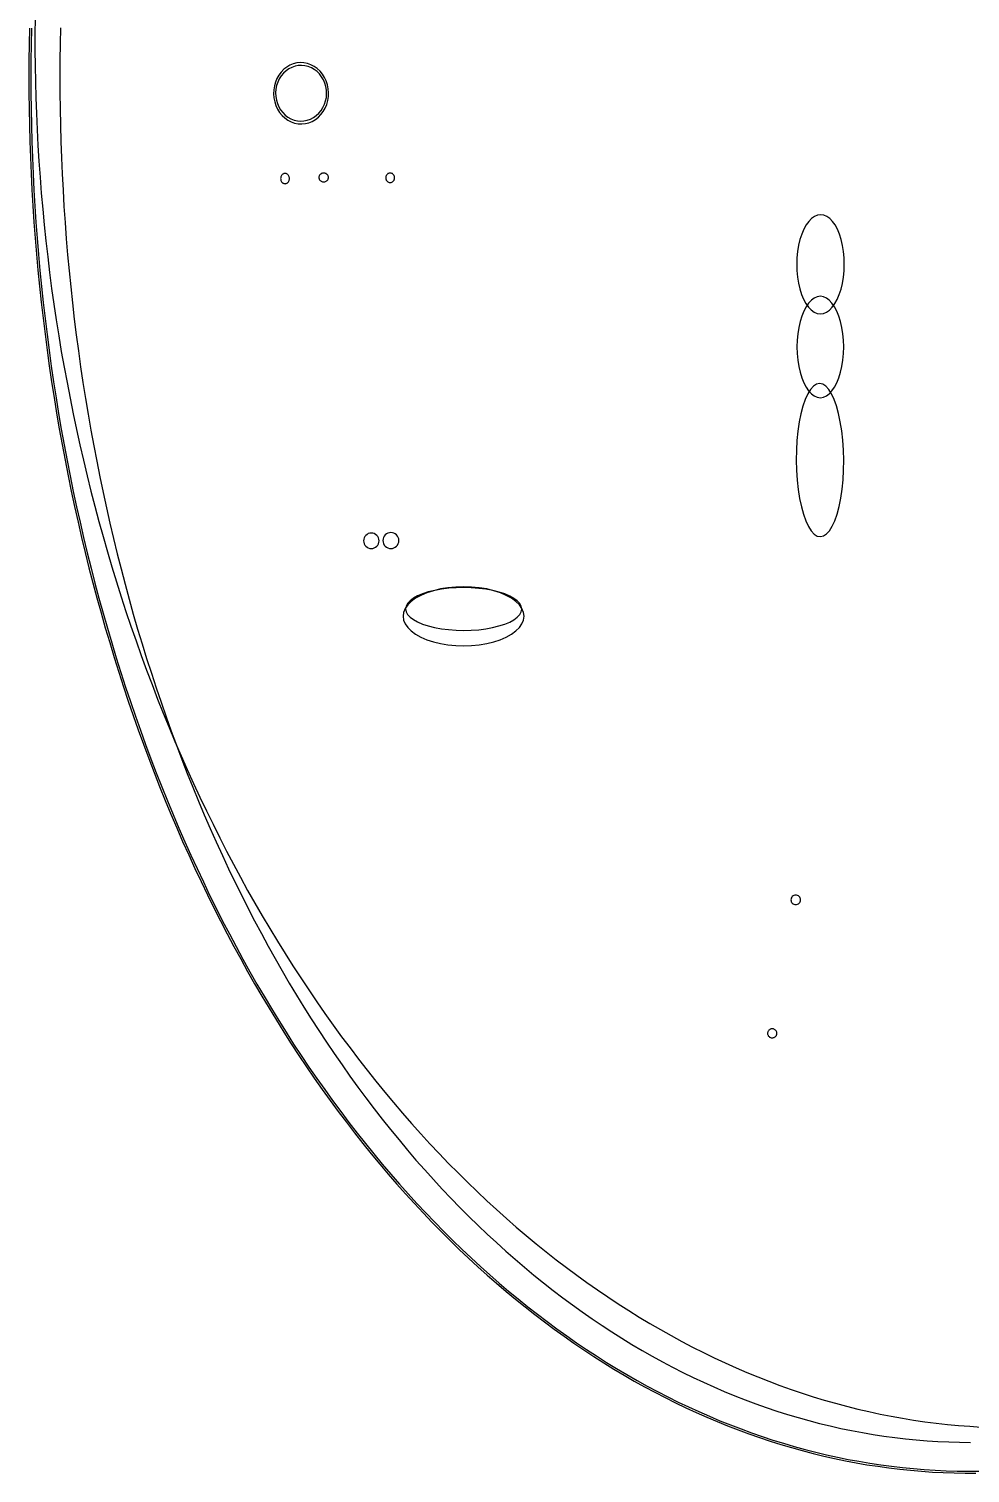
# Model space of a CAD drawing. Extents: x -1 to 217, y -22 to 302.
# Drawn here: x -1.3 to 107.8, y -22.3 to 145.2 of the extents above; entities that cross this region are included whole.
import ezdxf

# ---------------------------------------------------------------- set-up
doc = ezdxf.new("R2010")
doc.units = 0

msp = doc.modelspace()

# ---------------------------------------------------------------- linework, layer by layer
at = {"layer": 'CIRCLES'}
for p, q in [((37.51, 85.99), (37.49, 85.82)), ((37.49, 85.82), (37.51, 85.65)), ((37.56, 86.16), (37.51, 85.99)), ((37.51, 85.65), (37.56, 85.48)), ((37.64, 86.32), (37.56, 86.16)), ((37.56, 85.48), (37.64, 85.32)), ((37.75, 86.45), (37.64, 86.32)), ((37.89, 86.56), (37.75, 86.45)), ((38.04, 86.65), (37.89, 86.56)), ((38.21, 86.7), (38.04, 86.65)), ((38.39, 86.71), (38.21, 86.7)), ((38.56, 86.7), (38.39, 86.71)), ((38.73, 86.65), (38.56, 86.7)), ((38.88, 86.56), (38.73, 86.65)), ((39.02, 86.45), (38.88, 86.56)), ((39.13, 86.32), (39.02, 86.45)), ((39.21, 86.16), (39.13, 86.32)), ((39.13, 85.32), (39.21, 85.48)), ((39.26, 85.99), (39.21, 86.16)), ((39.21, 85.48), (39.26, 85.65)), ((39.28, 85.82), (39.26, 85.99)), ((39.26, 85.65), (39.28, 85.82)), ((39.76, 86.03), (39.74, 85.85)), ((39.74, 85.85), (39.76, 85.67)), ((39.81, 86.2), (39.76, 86.03)), ((39.76, 85.67), (39.81, 85.49)), ((39.89, 86.36), (39.81, 86.2)), ((39.81, 85.49), (39.89, 85.33)), ((40.01, 86.5), (39.89, 86.36)), ((40.15, 86.61), (40.01, 86.5)), ((40.31, 86.7), (40.15, 86.61)), ((40.48, 86.75), (40.31, 86.7)), ((40.66, 86.77), (40.48, 86.75)), ((40.84, 86.75), (40.66, 86.77)), ((41.01, 86.7), (40.84, 86.75)), ((41.17, 86.61), (41.01, 86.7)), ((41.31, 86.5), (41.17, 86.61)), ((41.43, 86.36), (41.31, 86.5)), ((41.51, 86.2), (41.43, 86.36)), ((41.43, 85.33), (41.51, 85.49)), ((41.57, 86.03), (41.51, 86.2)), ((41.51, 85.49), (41.57, 85.67)), ((41.58, 85.85), (41.57, 86.03)), ((41.57, 85.67), (41.58, 85.85)), ((37.64, 85.32), (37.75, 85.19)), ((37.75, 85.19), (37.89, 85.08)), ((37.89, 85.08), (38.04, 84.99)), ((38.04, 84.99), (38.21, 84.94)), ((38.21, 84.94), (38.39, 84.93)), ((38.39, 84.93), (38.56, 84.94)), ((38.56, 84.94), (38.73, 84.99)), ((38.73, 84.99), (38.88, 85.08)), ((38.88, 85.08), (39.02, 85.19)), ((39.02, 85.19), (39.13, 85.32)), ((39.89, 85.33), (40.01, 85.19)), ((40.01, 85.19), (40.15, 85.08)), ((40.15, 85.08), (40.31, 84.99)), ((40.31, 84.99), (40.48, 84.94)), ((40.48, 84.94), (40.66, 84.92)), ((40.66, 84.92), (40.84, 84.94)), ((40.84, 84.94), (41.01, 84.99)), ((41.01, 84.99), (41.17, 85.08)), ((41.17, 85.08), (41.31, 85.19)), ((41.31, 85.19), (41.43, 85.33)), ((87.06, 44.28), (87.05, 44.17)), ((87.05, 44.17), (87.06, 44.06)), ((87.09, 44.38), (87.06, 44.28)), ((87.06, 44.06), (87.09, 43.96)), ((87.14, 44.48), (87.09, 44.38)), ((87.09, 43.96), (87.14, 43.86)), ((87.21, 44.57), (87.14, 44.48)), ((87.14, 43.86), (87.21, 43.78)), ((87.29, 44.63), (87.21, 44.57)), ((87.21, 43.78), (87.29, 43.71)), ((87.39, 44.69), (87.29, 44.63)), ((87.29, 43.71), (87.39, 43.66)), ((87.49, 44.72), (87.39, 44.69)), ((87.39, 43.66), (87.49, 43.63)), ((87.6, 44.73), (87.49, 44.72)), ((87.49, 43.63), (87.6, 43.62)), ((87.71, 44.72), (87.6, 44.73)), ((87.6, 43.62), (87.71, 43.63)), ((87.82, 44.69), (87.71, 44.72)), ((87.71, 43.63), (87.82, 43.66)), ((87.91, 44.63), (87.82, 44.69)), ((87.82, 43.66), (87.91, 43.71)), ((88, 44.57), (87.91, 44.63)), ((87.91, 43.71), (88, 43.78)), ((88.07, 44.48), (88, 44.57)), ((88, 43.78), (88.07, 43.86)), ((88.12, 44.38), (88.07, 44.48)), ((88.07, 43.86), (88.12, 43.96)), ((88.15, 44.28), (88.12, 44.38)), ((88.12, 43.96), (88.15, 44.06)), ((88.16, 44.17), (88.15, 44.28)), ((88.15, 44.06), (88.16, 44.17))]:
    msp.add_line(p, q, dxfattribs=at)
at = {"layer": 'ELLIPSES'}
for p, q in [((-0.6, 146.42), (-0.62, 144.58)), ((-1.25, 145.28), (-1.29, 143.41)), ((-1.03, 145.27), (-1.07, 143.39)), ((-0.62, 144.58), (-0.62, 142.74)), ((2.34, 145.32), (2.3, 143.44)), ((-1.29, 143.41), (-1.31, 141.53)), ((-1.07, 143.39), (-1.09, 141.52)), ((-0.62, 142.74), (-0.6, 140.9)), ((2.3, 143.44), (2.28, 141.55)), ((-1.31, 141.53), (-1.32, 139.65)), ((-1.09, 141.52), (-1.1, 139.64)), ((-0.6, 140.9), (-0.57, 139.05)), ((2.28, 141.55), (2.27, 139.67)), ((28.58, 140.76), (28.24, 140.5)), ((28.95, 140.98), (28.58, 140.76)), ((29.17, 140.72), (28.82, 140.54)), ((29.34, 141.14), (28.95, 140.98)), ((29.54, 140.85), (29.17, 140.72)), ((29.75, 141.24), (29.34, 141.14)), ((29.92, 140.93), (29.54, 140.85)), ((30.16, 141.28), (29.75, 141.24)), ((30.31, 140.95), (29.92, 140.93)), ((30.58, 141.25), (30.16, 141.28)), ((30.69, 140.91), (30.31, 140.95)), ((30.99, 141.17), (30.58, 141.25)), ((31.07, 140.82), (30.69, 140.91)), ((31.39, 141.03), (30.99, 141.17)), ((31.44, 140.68), (31.07, 140.82)), ((31.77, 140.83), (31.39, 141.03)), ((32.12, 140.58), (31.77, 140.83)), ((-1.32, 139.65), (-1.31, 137.77)), ((-1.1, 139.64), (-1.09, 137.76)), ((-0.57, 139.05), (-0.52, 137.21)), ((2.27, 139.67), (2.28, 137.78)), ((27.44, 139.44), (27.27, 139.02)), ((27.67, 139.83), (27.44, 139.44)), ((27.72, 139.38), (27.54, 139.01)), ((27.93, 140.18), (27.67, 139.83)), ((27.94, 139.73), (27.72, 139.38)), ((28.24, 140.5), (27.93, 140.18)), ((28.2, 140.04), (27.94, 139.73)), ((28.5, 140.31), (28.2, 140.04)), ((28.82, 140.54), (28.5, 140.31)), ((31.78, 140.49), (31.44, 140.68)), ((32.1, 140.25), (31.78, 140.49)), ((32.38, 139.97), (32.1, 140.25)), ((32.44, 140.28), (32.12, 140.58)), ((32.63, 139.64), (32.38, 139.97)), ((32.72, 139.94), (32.44, 140.28)), ((32.84, 139.29), (32.63, 139.64)), ((32.96, 139.56), (32.72, 139.94)), ((33, 138.91), (32.84, 139.29)), ((33.16, 139.15), (32.96, 139.56)), ((33.3, 138.71), (33.16, 139.15)), ((-1.31, 137.77), (-1.29, 135.9)), ((-1.09, 137.76), (-1.07, 135.88)), ((2.28, 137.78), (2.3, 135.9)), ((27.07, 138.11), (27.06, 137.65)), ((27.06, 137.65), (27.1, 137.19)), ((27.15, 138.57), (27.07, 138.11)), ((27.27, 139.02), (27.15, 138.57)), ((27.33, 138.2), (27.29, 137.78)), ((27.29, 137.78), (27.31, 137.35)), ((27.31, 137.35), (27.38, 136.94)), ((27.41, 138.61), (27.33, 138.2)), ((27.54, 139.01), (27.41, 138.61)), ((33.12, 138.51), (33, 138.91)), ((33.19, 138.09), (33.12, 138.51)), ((33.18, 137.25), (33.21, 137.67)), ((33.21, 137.67), (33.19, 138.09)), ((33.39, 138.25), (33.3, 138.71)), ((33.43, 137.79), (33.39, 138.25)), ((33.41, 137.33), (33.43, 137.79)), ((-1.29, 135.9), (-1.25, 134.02)), ((-1.07, 135.88), (-1.03, 134)), ((-0.52, 137.21), (-0.45, 135.36)), ((2.3, 135.9), (2.34, 134.01)), ((27.1, 137.19), (27.19, 136.73)), ((27.19, 136.73), (27.33, 136.29)), ((27.33, 136.29), (27.52, 135.88)), ((27.38, 136.94), (27.5, 136.54)), ((27.5, 136.54), (27.66, 136.16)), ((27.52, 135.88), (27.76, 135.5)), ((27.66, 136.16), (27.87, 135.8)), ((27.87, 135.8), (28.12, 135.48)), ((32.3, 135.41), (32.56, 135.72)), ((32.56, 135.72), (32.78, 136.07)), ((32.78, 136.07), (32.96, 136.44)), ((32.82, 135.61), (33.04, 136)), ((32.96, 136.44), (33.09, 136.84)), ((33.04, 136), (33.22, 136.43)), ((33.09, 136.84), (33.18, 137.25)), ((33.22, 136.43), (33.34, 136.87)), ((33.34, 136.87), (33.41, 137.33)), ((-1.25, 134.02), (-1.2, 132.14)), ((-1.03, 134), (-0.98, 132.13)), ((-0.45, 135.36), (-0.37, 133.52)), ((2.34, 134.01), (2.39, 132.13)), ((27.76, 135.5), (28.05, 135.16)), ((28.05, 135.16), (28.37, 134.86)), ((28.12, 135.48), (28.41, 135.2)), ((28.37, 134.86), (28.72, 134.61)), ((28.41, 135.2), (28.72, 134.96)), ((28.72, 134.96), (29.07, 134.76)), ((28.72, 134.61), (29.1, 134.41)), ((29.07, 134.76), (29.43, 134.62)), ((29.1, 134.41), (29.5, 134.27)), ((29.43, 134.62), (29.81, 134.53)), ((29.5, 134.27), (29.91, 134.19)), ((29.81, 134.53), (30.19, 134.5)), ((29.91, 134.19), (30.32, 134.16)), ((30.19, 134.5), (30.58, 134.52)), ((30.32, 134.16), (30.74, 134.2)), ((30.58, 134.52), (30.96, 134.59)), ((30.74, 134.2), (31.14, 134.3)), ((30.96, 134.59), (31.33, 134.72)), ((31.14, 134.3), (31.54, 134.46)), ((31.33, 134.72), (31.68, 134.9)), ((31.54, 134.46), (31.9, 134.68)), ((31.68, 134.9), (32.01, 135.13)), ((31.9, 134.68), (32.25, 134.94)), ((32.01, 135.13), (32.3, 135.41)), ((32.25, 134.94), (32.55, 135.26)), ((32.55, 135.26), (32.82, 135.61)), ((-0.37, 133.52), (-0.27, 131.67)), ((-1.2, 132.14), (-1.14, 130.27)), ((-0.98, 132.13), (-0.91, 130.25)), ((-0.27, 131.67), (-0.16, 129.83)), ((2.39, 132.13), (2.46, 130.25)), ((-1.14, 130.27), (-1.06, 128.4)), ((-0.91, 130.25), (-0.83, 128.38)), ((-0.16, 129.83), (-0.03, 127.98)), ((2.46, 130.25), (2.54, 128.37)), ((-1.06, 128.4), (-0.96, 126.52)), ((-0.83, 128.38), (-0.74, 126.5)), ((-0.03, 127.98), (0.12, 126.14)), ((2.54, 128.37), (2.64, 126.49)), ((27.88, 127.9), (27.87, 127.83)), ((27.87, 127.83), (27.88, 127.75)), ((27.89, 127.98), (27.88, 127.9)), ((27.88, 127.75), (27.89, 127.67)), ((27.91, 128.05), (27.89, 127.98)), ((27.89, 127.67), (27.91, 127.6)), ((27.94, 128.12), (27.91, 128.05)), ((27.91, 127.6), (27.94, 127.53)), ((27.98, 128.19), (27.94, 128.12)), ((27.94, 127.53), (27.98, 127.47)), ((28.02, 128.24), (27.98, 128.19)), ((27.98, 127.47), (28.02, 127.41)), ((28.07, 128.29), (28.02, 128.24)), ((28.02, 127.41), (28.07, 127.36)), ((28.13, 128.34), (28.07, 128.29)), ((28.07, 127.36), (28.13, 127.31)), ((28.19, 128.37), (28.13, 128.34)), ((28.13, 127.31), (28.19, 127.28)), ((28.25, 128.4), (28.19, 128.37)), ((28.32, 128.41), (28.25, 128.4)), ((28.38, 128.42), (28.32, 128.41)), ((28.45, 128.41), (28.38, 128.42)), ((28.52, 128.4), (28.45, 128.41)), ((28.58, 128.37), (28.52, 128.4)), ((28.64, 128.34), (28.58, 128.37)), ((28.58, 127.28), (28.64, 127.31)), ((28.7, 128.29), (28.64, 128.34)), ((28.64, 127.31), (28.7, 127.36)), ((28.75, 128.24), (28.7, 128.29)), ((28.7, 127.36), (28.75, 127.41)), ((28.79, 128.19), (28.75, 128.24)), ((28.75, 127.41), (28.79, 127.47)), ((28.83, 128.12), (28.79, 128.19)), ((28.79, 127.47), (28.83, 127.53)), ((28.86, 128.05), (28.83, 128.12)), ((28.83, 127.53), (28.86, 127.6)), ((28.88, 127.98), (28.86, 128.05)), ((28.86, 127.6), (28.88, 127.67)), ((28.89, 127.9), (28.88, 127.98)), ((28.88, 127.67), (28.89, 127.75)), ((28.9, 127.83), (28.89, 127.9)), ((28.89, 127.75), (28.9, 127.83)), ((32.33, 128.09), (32.31, 128.02)), ((32.31, 128.02), (32.31, 127.95)), ((32.31, 127.95), (32.31, 127.89)), ((32.31, 127.89), (32.33, 127.82)), ((32.35, 128.15), (32.33, 128.09)), ((32.33, 127.82), (32.35, 127.76)), ((32.38, 128.21), (32.35, 128.15)), ((32.35, 127.76), (32.38, 127.7)), ((32.42, 128.26), (32.38, 128.21)), ((32.38, 127.7), (32.42, 127.64)), ((32.47, 128.32), (32.42, 128.26)), ((32.42, 127.64), (32.47, 127.59)), ((32.52, 128.36), (32.47, 128.32)), ((32.47, 127.59), (32.52, 127.55)), ((32.59, 128.4), (32.52, 128.36)), ((32.52, 127.55), (32.59, 127.51)), ((32.65, 128.43), (32.59, 128.4)), ((32.59, 127.51), (32.65, 127.48)), ((32.72, 128.45), (32.65, 128.43)), ((32.65, 127.48), (32.72, 127.46)), ((32.79, 128.46), (32.72, 128.45)), ((32.72, 127.46), (32.79, 127.44)), ((32.86, 128.47), (32.79, 128.46)), ((32.79, 127.44), (32.86, 127.44)), ((32.93, 128.46), (32.86, 128.47)), ((32.86, 127.44), (32.93, 127.44)), ((33, 128.45), (32.93, 128.46)), ((32.93, 127.44), (33, 127.46)), ((33.07, 128.43), (33, 128.45)), ((33, 127.46), (33.07, 127.48)), ((33.14, 128.4), (33.07, 128.43)), ((33.07, 127.48), (33.14, 127.51)), ((33.2, 128.36), (33.14, 128.4)), ((33.14, 127.51), (33.2, 127.55)), ((33.25, 128.32), (33.2, 128.36)), ((33.2, 127.55), (33.25, 127.59)), ((33.3, 128.26), (33.25, 128.32)), ((33.25, 127.59), (33.3, 127.64)), ((33.34, 128.21), (33.3, 128.26)), ((33.3, 127.64), (33.34, 127.7)), ((33.37, 128.15), (33.34, 128.21)), ((33.34, 127.7), (33.37, 127.76)), ((33.39, 128.09), (33.37, 128.15)), ((33.37, 127.76), (33.39, 127.82)), ((33.41, 128.02), (33.39, 128.09)), ((33.39, 127.82), (33.41, 127.89)), ((33.41, 127.95), (33.41, 128.02)), ((33.41, 127.89), (33.41, 127.95)), ((40.07, 127.99), (40.06, 127.92)), ((40.06, 127.92), (40.07, 127.85)), ((40.08, 128.06), (40.07, 127.99)), ((40.07, 127.85), (40.08, 127.78)), ((40.1, 128.13), (40.08, 128.06)), ((40.08, 127.78), (40.1, 127.71)), ((40.13, 128.2), (40.1, 128.13)), ((40.1, 127.71), (40.13, 127.64)), ((40.17, 128.26), (40.13, 128.2)), ((40.13, 127.64), (40.17, 127.58)), ((40.21, 128.31), (40.17, 128.26)), ((40.17, 127.58), (40.21, 127.53)), ((40.26, 128.36), (40.21, 128.31)), ((40.21, 127.53), (40.26, 127.48)), ((40.32, 128.4), (40.26, 128.36)), ((40.26, 127.48), (40.32, 127.44)), ((40.38, 128.43), (40.32, 128.4)), ((40.32, 127.44), (40.38, 127.41)), ((40.44, 128.45), (40.38, 128.43)), ((40.38, 127.41), (40.44, 127.39)), ((40.51, 128.47), (40.44, 128.45)), ((40.44, 127.39), (40.51, 127.37)), ((40.58, 128.47), (40.51, 128.47)), ((40.51, 127.37), (40.58, 127.37)), ((40.64, 128.47), (40.58, 128.47)), ((40.58, 127.37), (40.64, 127.37)), ((40.71, 128.45), (40.64, 128.47)), ((40.64, 127.37), (40.71, 127.39)), ((40.77, 128.43), (40.71, 128.45)), ((40.71, 127.39), (40.77, 127.41)), ((40.83, 128.4), (40.77, 128.43)), ((40.77, 127.41), (40.83, 127.44)), ((40.89, 128.36), (40.83, 128.4)), ((40.83, 127.44), (40.89, 127.48)), ((40.94, 128.31), (40.89, 128.36)), ((40.89, 127.48), (40.94, 127.53)), ((40.98, 128.26), (40.94, 128.31)), ((40.94, 127.53), (40.98, 127.58)), ((41.02, 128.2), (40.98, 128.26)), ((40.98, 127.58), (41.02, 127.64)), ((41.05, 128.13), (41.02, 128.2)), ((41.02, 127.64), (41.05, 127.71)), ((41.07, 128.06), (41.05, 128.13)), ((41.05, 127.71), (41.07, 127.78)), ((41.08, 127.99), (41.07, 128.06)), ((41.07, 127.78), (41.08, 127.85)), ((41.09, 127.92), (41.08, 127.99)), ((41.08, 127.85), (41.09, 127.92)), ((-0.96, 126.52), (-0.85, 124.65)), ((-0.74, 126.5), (-0.63, 124.63)), ((0.12, 126.14), (0.28, 124.29)), ((2.64, 126.49), (2.75, 124.61)), ((28.19, 127.28), (28.25, 127.25)), ((28.25, 127.25), (28.32, 127.24)), ((28.32, 127.24), (28.38, 127.23)), ((28.38, 127.23), (28.45, 127.24)), ((28.45, 127.24), (28.52, 127.25)), ((28.52, 127.25), (28.58, 127.28)), ((-0.85, 124.65), (-0.73, 122.79)), ((-0.63, 124.63), (-0.5, 122.76)), ((0.28, 124.29), (0.45, 122.45)), ((2.75, 124.61), (2.87, 122.74)), ((-0.73, 122.79), (-0.59, 120.92)), ((-0.5, 122.76), (-0.36, 120.9)), ((0.45, 122.45), (0.65, 120.61)), ((2.87, 122.74), (3.01, 120.86)), ((88.82, 122.46), (88.55, 121.96)), ((89.12, 122.87), (88.82, 122.46)), ((89.44, 123.21), (89.12, 122.87)), ((89.79, 123.45), (89.44, 123.21)), ((90.14, 123.59), (89.79, 123.45)), ((90.5, 123.64), (90.14, 123.59)), ((90.86, 123.59), (90.5, 123.64)), ((91.21, 123.44), (90.86, 123.59)), ((91.55, 123.2), (91.21, 123.44)), ((91.88, 122.86), (91.55, 123.2)), ((92.17, 122.45), (91.88, 122.86)), ((92.44, 121.95), (92.17, 122.45)), ((-0.59, 120.92), (-0.44, 119.06)), ((-0.36, 120.9), (-0.21, 119.03)), ((0.65, 120.61), (0.86, 118.77)), ((3.01, 120.86), (3.17, 118.99)), ((88.1, 120.77), (87.94, 120.1)), ((88.31, 121.4), (88.1, 120.77)), ((88.55, 121.96), (88.31, 121.4)), ((92.68, 121.38), (92.44, 121.95)), ((92.88, 120.76), (92.68, 121.38)), ((93.03, 120.08), (92.88, 120.76)), ((-0.44, 119.06), (-0.27, 117.19)), ((-0.21, 119.03), (-0.04, 117.17)), ((3.17, 118.99), (3.34, 117.13)), ((87.82, 119.39), (87.75, 118.65)), ((87.94, 120.1), (87.82, 119.39)), ((93.15, 119.37), (93.03, 120.08)), ((93.22, 118.63), (93.15, 119.37)), ((0.86, 118.77), (1.08, 116.94)), ((87.75, 118.65), (87.73, 117.9)), ((87.73, 117.9), (87.75, 117.15)), ((93.21, 117.13), (93.24, 117.88)), ((93.24, 117.88), (93.22, 118.63)), ((-0.27, 117.19), (-0.08, 115.34)), ((-0.04, 117.17), (0.14, 115.31)), ((1.08, 116.94), (1.32, 115.1)), ((3.34, 117.13), (3.53, 115.26)), ((87.75, 117.15), (87.81, 116.41)), ((87.81, 116.41), (87.93, 115.7)), ((87.93, 115.7), (88.08, 115.03)), ((92.86, 115.01), (93.02, 115.68)), ((93.02, 115.68), (93.14, 116.4)), ((93.14, 116.4), (93.21, 117.13)), ((-0.08, 115.34), (0.11, 113.48)), ((0.14, 115.31), (0.34, 113.46)), ((1.32, 115.1), (1.58, 113.27)), ((3.53, 115.26), (3.73, 113.4)), ((88.08, 115.03), (88.28, 114.4)), ((88.28, 114.4), (88.52, 113.83)), ((89.75, 113.97), (89.42, 113.73)), ((90.1, 114.12), (89.75, 113.97)), ((90.46, 114.18), (90.1, 114.12)), ((90.81, 114.12), (90.46, 114.18)), ((91.16, 113.97), (90.81, 114.12)), ((91.49, 113.73), (91.16, 113.97)), ((92.42, 113.82), (92.66, 114.39)), ((92.66, 114.39), (92.86, 115.01)), ((0.11, 113.48), (0.32, 111.63)), ((0.34, 113.46), (0.55, 111.61)), ((1.58, 113.27), (1.85, 111.44)), ((3.73, 113.4), (3.94, 111.54)), ((88.54, 112.45), (88.3, 111.88)), ((88.52, 113.83), (88.79, 113.34)), ((88.8, 112.96), (88.54, 112.45)), ((88.79, 113.34), (89.09, 112.92)), ((89.1, 113.39), (88.8, 112.96)), ((89.09, 112.92), (89.41, 112.59)), ((89.42, 113.73), (89.1, 113.39)), ((89.41, 112.59), (89.75, 112.34)), ((89.75, 112.34), (90.1, 112.19)), ((90.82, 112.19), (91.18, 112.34)), ((91.18, 112.34), (91.52, 112.58)), ((91.81, 113.39), (91.49, 113.73)), ((91.52, 112.58), (91.84, 112.91)), ((92.11, 112.96), (91.81, 113.39)), ((91.84, 112.91), (92.14, 113.33)), ((92.37, 112.45), (92.11, 112.96)), ((92.14, 113.33), (92.42, 113.82)), ((92.61, 111.88), (92.37, 112.45)), ((0.32, 111.63), (0.55, 109.78)), ((0.55, 111.61), (0.78, 109.76)), ((1.85, 111.44), (2.14, 109.61)), ((3.94, 111.54), (4.17, 109.69)), ((88.11, 111.24), (87.95, 110.55)), ((88.3, 111.88), (88.11, 111.24)), ((90.1, 112.19), (90.46, 112.14)), ((90.46, 112.14), (90.82, 112.19)), ((92.8, 111.24), (92.61, 111.88)), ((92.96, 110.55), (92.8, 111.24)), ((0.55, 109.78), (0.79, 107.94)), ((0.78, 109.76), (1.02, 107.91)), ((2.14, 109.61), (2.44, 107.79)), ((4.17, 109.69), (4.42, 107.84)), ((87.77, 109.07), (87.74, 108.3)), ((87.84, 109.82), (87.77, 109.07)), ((87.95, 110.55), (87.84, 109.82)), ((93.08, 109.82), (92.96, 110.55)), ((93.14, 109.07), (93.08, 109.82)), ((93.17, 108.3), (93.14, 109.07)), ((0.79, 107.94), (1.05, 106.1)), ((1.02, 107.91), (1.28, 106.07)), ((2.44, 107.79), (2.76, 105.97)), ((4.42, 107.84), (4.68, 106)), ((87.74, 108.3), (87.77, 107.53)), ((87.77, 107.53), (87.84, 106.78)), ((93.08, 106.78), (93.14, 107.53)), ((93.14, 107.53), (93.17, 108.3)), ((1.05, 106.1), (1.32, 104.27)), ((1.28, 106.07), (1.55, 104.24)), ((2.76, 105.97), (3.1, 104.16)), ((4.68, 106), (4.95, 104.16)), ((87.84, 106.78), (87.95, 106.05)), ((87.95, 106.05), (88.11, 105.36)), ((92.8, 105.36), (92.96, 106.05)), ((92.96, 106.05), (93.08, 106.78)), ((1.32, 104.27), (1.6, 102.44)), ((1.55, 104.24), (1.83, 102.41)), ((3.1, 104.16), (3.45, 102.35)), ((4.95, 104.16), (5.24, 102.32)), ((88.11, 105.36), (88.3, 104.72)), ((88.3, 104.72), (88.54, 104.14)), ((88.54, 104.14), (88.8, 103.64)), ((90.01, 103.97), (89.66, 103.74)), ((90.37, 104.05), (90.01, 103.97)), ((90.73, 103.97), (90.37, 104.05)), ((91.08, 103.75), (90.73, 103.97)), ((92.11, 103.64), (92.37, 104.14)), ((92.37, 104.14), (92.61, 104.72)), ((92.61, 104.72), (92.8, 105.36)), ((1.6, 102.44), (1.9, 100.61)), ((1.83, 102.41), (2.13, 100.58)), ((3.45, 102.35), (3.81, 100.54)), ((5.24, 102.32), (5.55, 100.5)), ((88.71, 102.2), (88.44, 101.44)), ((89, 102.85), (88.71, 102.2)), ((88.8, 103.64), (89.1, 103.21)), ((89.32, 103.37), (89, 102.85)), ((89.1, 103.21), (89.42, 102.87)), ((89.66, 103.74), (89.32, 103.37)), ((89.42, 102.87), (89.75, 102.62)), ((89.75, 102.62), (90.1, 102.47)), ((90.1, 102.47), (90.46, 102.42)), ((90.46, 102.42), (90.81, 102.47)), ((90.81, 102.47), (91.16, 102.62)), ((91.43, 103.38), (91.08, 103.75)), ((91.16, 102.62), (91.49, 102.87)), ((91.75, 102.87), (91.43, 103.38)), ((91.49, 102.87), (91.81, 103.21)), ((92.05, 102.22), (91.75, 102.87)), ((91.81, 103.21), (92.11, 103.64)), ((92.33, 101.46), (92.05, 102.22)), ((1.9, 100.61), (2.21, 98.79)), ((2.13, 100.58), (2.44, 98.76)), ((3.81, 100.54), (4.19, 98.74)), ((88.21, 100.56), (88.01, 99.6)), ((88.44, 101.44), (88.21, 100.56)), ((92.57, 100.59), (92.33, 101.46)), ((92.77, 99.62), (92.57, 100.59)), ((5.55, 100.5), (5.86, 98.67)), ((88.01, 99.6), (87.86, 98.55)), ((92.94, 98.58), (92.77, 99.62)), ((2.21, 98.79), (2.54, 96.98)), ((2.44, 98.76), (2.77, 96.95)), ((4.19, 98.74), (4.59, 96.95)), ((5.86, 98.67), (6.2, 96.85)), ((87.75, 97.46), (87.69, 96.32)), ((87.86, 98.55), (87.75, 97.46)), ((93.06, 97.48), (92.94, 98.58)), ((93.14, 96.35), (93.06, 97.48)), ((2.54, 96.98), (2.88, 95.17)), ((2.77, 96.95), (3.11, 95.14)), ((4.59, 96.95), (5, 95.16)), ((6.2, 96.85), (6.54, 95.04)), ((87.69, 96.32), (87.67, 95.16)), ((93.17, 95.19), (93.14, 96.35)), ((2.88, 95.17), (3.23, 93.37)), ((3.11, 95.14), (3.47, 93.34)), ((5, 95.16), (5.43, 93.37)), ((6.54, 95.04), (6.9, 93.24)), ((87.67, 95.16), (87.7, 94)), ((87.7, 94), (87.78, 92.86)), ((93.09, 92.89), (93.15, 94.03)), ((93.15, 94.03), (93.17, 95.19)), ((3.23, 93.37), (3.6, 91.57)), ((3.47, 93.34), (3.83, 91.54)), ((5.43, 93.37), (5.87, 91.59)), ((6.9, 93.24), (7.28, 91.44)), ((87.78, 92.86), (87.9, 91.76)), ((92.98, 91.79), (93.09, 92.89)), ((3.6, 91.57), (3.98, 89.78)), ((3.83, 91.54), (4.22, 89.75)), ((5.87, 91.59), (6.33, 89.82)), ((7.28, 91.44), (7.67, 89.65)), ((87.9, 91.76), (88.06, 90.72)), ((88.06, 90.72), (88.27, 89.76)), ((92.63, 89.78), (92.82, 90.75)), ((92.82, 90.75), (92.98, 91.79)), ((3.98, 89.78), (4.38, 88)), ((4.22, 89.75), (4.62, 87.97)), ((6.33, 89.82), (6.8, 88.06)), ((7.67, 89.65), (8.07, 87.86)), ((88.27, 89.76), (88.51, 88.89)), ((88.51, 88.89), (88.78, 88.12)), ((92.13, 88.14), (92.4, 88.91)), ((92.4, 88.91), (92.63, 89.78)), ((4.38, 88), (4.79, 86.22)), ((4.62, 87.97), (5.03, 86.19)), ((6.8, 88.06), (7.29, 86.3)), ((8.07, 87.86), (8.49, 86.08)), ((88.78, 88.12), (89.09, 87.48)), ((89.09, 87.48), (89.41, 86.97)), ((91.52, 86.98), (91.84, 87.5)), ((91.84, 87.5), (92.13, 88.14)), ((4.79, 86.22), (5.21, 84.46)), ((5.03, 86.19), (5.45, 84.42)), ((7.29, 86.3), (7.79, 84.55)), ((8.49, 86.08), (8.92, 84.31)), ((89.41, 86.97), (89.76, 86.6)), ((89.76, 86.6), (90.11, 86.37)), ((90.11, 86.37), (90.47, 86.3)), ((90.47, 86.3), (90.83, 86.38)), ((90.83, 86.38), (91.18, 86.61)), ((91.18, 86.61), (91.52, 86.98)), ((5.21, 84.46), (5.65, 82.69)), ((5.45, 84.42), (5.89, 82.66)), ((7.79, 84.55), (8.3, 82.8)), ((8.92, 84.31), (9.37, 82.55)), ((5.65, 82.69), (6.1, 80.94)), ((5.89, 82.66), (6.34, 80.91)), ((8.3, 82.8), (8.84, 81.06)), ((9.37, 82.55), (9.83, 80.8)), ((6.1, 80.94), (6.57, 79.2)), ((6.34, 80.91), (6.81, 79.16)), ((8.84, 81.06), (9.38, 79.33)), ((9.83, 80.8), (10.3, 79.05)), ((48.18, 80.46), (47.28, 80.37)), ((49.09, 80.49), (48.18, 80.46)), ((50, 80.46), (49.09, 80.49)), ((50.9, 80.37), (50, 80.46)), ((6.57, 79.2), (7.05, 77.46)), ((6.81, 79.16), (7.29, 77.42)), ((9.38, 79.33), (9.94, 77.61)), ((10.3, 79.05), (10.79, 77.32)), ((42.88, 78.87), (42.6, 78.56)), ((43.02, 78.78), (42.62, 78.38)), ((43.27, 79.16), (42.88, 78.87)), ((43.53, 79.15), (43.02, 78.78)), ((43.76, 79.43), (43.27, 79.16)), ((44.14, 79.49), (43.53, 79.15)), ((44.34, 79.67), (43.76, 79.43)), ((44.82, 79.78), (44.14, 79.49)), ((45, 79.89), (44.34, 79.67)), ((45.59, 80.03), (44.82, 79.78)), ((45.74, 80.06), (45, 79.89)), ((46.41, 80.23), (45.59, 80.03)), ((46.53, 80.21), (45.74, 80.06)), ((47.28, 80.37), (46.41, 80.23)), ((47.36, 80.31), (46.53, 80.21)), ((48.22, 80.37), (47.36, 80.31)), ((49.1, 80.39), (48.22, 80.37)), ((49.98, 80.37), (49.1, 80.39)), ((50.84, 80.3), (49.98, 80.37)), ((51.68, 80.2), (50.84, 80.3)), ((51.77, 80.23), (50.9, 80.37)), ((52.47, 80.05), (51.68, 80.2)), ((52.59, 80.03), (51.77, 80.23)), ((53.2, 79.87), (52.47, 80.05)), ((53.36, 79.78), (52.59, 80.03)), ((53.86, 79.66), (53.2, 79.87)), ((54.04, 79.49), (53.36, 79.78)), ((54.44, 79.41), (53.86, 79.66)), ((54.65, 79.15), (54.04, 79.49)), ((54.93, 79.14), (54.44, 79.41)), ((55.16, 78.78), (54.65, 79.15)), ((55.32, 78.85), (54.93, 79.14)), ((55.56, 78.38), (55.16, 78.78)), ((55.6, 78.54), (55.32, 78.85)), ((7.05, 77.46), (7.54, 75.73)), ((7.29, 77.42), (7.78, 75.69)), ((9.94, 77.61), (10.52, 75.9)), ((10.79, 77.32), (11.29, 75.59)), ((42.14, 77.51), (42.08, 77.07)), ((42.08, 77.07), (42.14, 76.62)), ((42.32, 77.95), (42.14, 77.51)), ((42.62, 78.38), (42.32, 77.95)), ((42.43, 78.25), (42.37, 77.92)), ((42.37, 77.92), (42.43, 77.6)), ((42.6, 78.56), (42.43, 78.25)), ((42.43, 77.6), (42.6, 77.28)), ((42.6, 77.28), (42.88, 76.97)), ((55.32, 76.95), (55.6, 77.26)), ((55.86, 77.95), (55.56, 78.38)), ((55.77, 78.23), (55.6, 78.54)), ((55.6, 77.26), (55.77, 77.58)), ((55.83, 77.9), (55.77, 78.23)), ((55.77, 77.58), (55.83, 77.9)), ((56.04, 77.51), (55.86, 77.95)), ((56.1, 77.07), (56.04, 77.51)), ((56.04, 76.62), (56.1, 77.07)), ((7.54, 75.73), (8.05, 74.01)), ((7.78, 75.69), (8.29, 73.97)), ((10.52, 75.9), (11.11, 74.2)), ((11.29, 75.59), (11.81, 73.87)), ((42.14, 76.62), (42.32, 76.18)), ((42.32, 76.18), (42.62, 75.76)), ((42.62, 75.76), (43.02, 75.36)), ((42.88, 76.97), (43.27, 76.68)), ((43.27, 76.68), (43.76, 76.41)), ((43.76, 76.41), (44.34, 76.16)), ((44.34, 76.16), (45, 75.95)), ((45, 75.95), (45.73, 75.77)), ((45.73, 75.77), (46.52, 75.62)), ((46.52, 75.62), (47.35, 75.52)), ((47.35, 75.52), (48.22, 75.45)), ((48.22, 75.45), (49.1, 75.43)), ((49.1, 75.43), (49.97, 75.45)), ((49.97, 75.45), (50.84, 75.51)), ((50.84, 75.51), (51.67, 75.62)), ((51.67, 75.62), (52.46, 75.76)), ((52.46, 75.76), (53.19, 75.94)), ((53.19, 75.94), (53.86, 76.15)), ((53.86, 76.15), (54.44, 76.39)), ((54.44, 76.39), (54.93, 76.66)), ((54.93, 76.66), (55.32, 76.95)), ((55.16, 75.36), (55.56, 75.76)), ((55.56, 75.76), (55.86, 76.18)), ((55.86, 76.18), (56.04, 76.62)), ((8.05, 74.01), (8.57, 72.3)), ((8.29, 73.97), (8.81, 72.26)), ((11.11, 74.2), (11.71, 72.5)), ((11.81, 73.87), (12.33, 72.16)), ((43.02, 75.36), (43.53, 74.98)), ((43.53, 74.98), (44.14, 74.65)), ((44.14, 74.65), (44.82, 74.35)), ((44.82, 74.35), (45.59, 74.1)), ((45.59, 74.1), (46.41, 73.9)), ((46.41, 73.9), (47.28, 73.76)), ((47.28, 73.76), (48.18, 73.67)), ((50, 73.67), (50.9, 73.76)), ((50.9, 73.76), (51.77, 73.9)), ((51.77, 73.9), (52.59, 74.1)), ((52.59, 74.1), (53.35, 74.35)), ((53.35, 74.35), (54.04, 74.65)), ((54.04, 74.65), (54.65, 74.98)), ((54.65, 74.98), (55.16, 75.36)), ((8.57, 72.3), (9.1, 70.59)), ((8.81, 72.26), (9.35, 70.56)), ((11.71, 72.5), (12.33, 70.82)), ((12.33, 72.16), (12.88, 70.46)), ((48.18, 73.67), (49.09, 73.64)), ((49.09, 73.64), (50, 73.67)), ((9.1, 70.59), (9.65, 68.9)), ((9.35, 70.56), (9.89, 68.86)), ((12.33, 70.82), (12.96, 69.14)), ((12.88, 70.46), (13.43, 68.77)), ((9.65, 68.9), (10.21, 67.21)), ((9.89, 68.86), (10.45, 67.18)), ((12.96, 69.14), (13.6, 67.47)), ((13.43, 68.77), (14, 67.09)), ((10.21, 67.21), (10.78, 65.54)), ((10.45, 67.18), (11.03, 65.5)), ((13.6, 67.47), (14.26, 65.81)), ((14, 67.09), (14.58, 65.42)), ((10.78, 65.54), (11.36, 63.88)), ((11.03, 65.5), (11.61, 63.84)), ((14.26, 65.81), (14.94, 64.17)), ((14.58, 65.42), (15.18, 63.76)), ((11.36, 63.88), (11.96, 62.22)), ((11.61, 63.84), (12.21, 62.19)), ((14.94, 64.17), (15.62, 62.53)), ((15.18, 63.76), (15.79, 62.11)), ((11.96, 62.22), (12.58, 60.58)), ((12.21, 62.19), (12.83, 60.54)), ((15.62, 62.53), (16.32, 60.9)), ((15.79, 62.11), (16.41, 60.47)), ((12.58, 60.58), (13.2, 58.95)), ((12.83, 60.54), (13.45, 58.91)), ((16.32, 60.9), (17.04, 59.29)), ((16.41, 60.47), (17.04, 58.84)), ((13.2, 58.95), (13.84, 57.32)), ((13.45, 58.91), (14.09, 57.29)), ((17.04, 59.29), (17.77, 57.69)), ((17.04, 58.84), (17.69, 57.23)), ((13.84, 57.32), (14.49, 55.71)), ((14.09, 57.29), (14.74, 55.68)), ((17.69, 57.23), (18.35, 55.63)), ((17.77, 57.69), (18.51, 56.09)), ((14.49, 55.71), (15.15, 54.11)), ((14.74, 55.68), (15.4, 54.08)), ((18.35, 55.63), (19.02, 54.03)), ((18.51, 56.09), (19.26, 54.51)), ((15.15, 54.11), (15.82, 52.52)), ((15.4, 54.08), (16.08, 52.49)), ((19.02, 54.03), (19.71, 52.45)), ((19.26, 54.51), (20.03, 52.94)), ((15.82, 52.52), (16.51, 50.95)), ((16.08, 52.49), (16.77, 50.91)), ((19.71, 52.45), (20.41, 50.89)), ((20.03, 52.94), (20.81, 51.39)), ((16.51, 50.95), (17.21, 49.38)), ((16.77, 50.91), (17.47, 49.35)), ((20.41, 50.89), (21.12, 49.33)), ((20.81, 51.39), (21.6, 49.84)), ((17.21, 49.38), (17.92, 47.83)), ((17.47, 49.35), (18.18, 47.8)), ((21.12, 49.33), (21.84, 47.79)), ((21.6, 49.84), (22.41, 48.31)), ((17.92, 47.83), (18.65, 46.29)), ((18.18, 47.8), (18.91, 46.26)), ((21.84, 47.79), (22.58, 46.26)), ((22.41, 48.31), (23.22, 46.79)), ((18.65, 46.29), (19.38, 44.76)), ((18.91, 46.26), (19.64, 44.73)), ((22.58, 46.26), (23.32, 44.75)), ((23.22, 46.79), (24.05, 45.28)), ((24.05, 45.28), (24.9, 43.79)), ((19.38, 44.76), (20.13, 43.25)), ((19.64, 44.73), (20.39, 43.21)), ((23.32, 44.75), (24.08, 43.24)), ((24.9, 43.79), (25.75, 42.31)), ((20.13, 43.25), (20.89, 41.74)), ((20.39, 43.21), (21.15, 41.71)), ((24.08, 43.24), (24.85, 41.75)), ((25.75, 42.31), (26.62, 40.85)), ((20.89, 41.74), (21.66, 40.25)), ((21.15, 41.71), (21.93, 40.23)), ((21.66, 40.25), (22.44, 38.78)), ((21.93, 40.23), (22.71, 38.75)), ((24.85, 41.75), (25.64, 40.28)), ((25.64, 40.28), (26.43, 38.82)), ((26.62, 40.85), (27.5, 39.4)), ((22.44, 38.78), (23.24, 37.32)), ((22.71, 38.75), (23.5, 37.29)), ((26.43, 38.82), (27.24, 37.37)), ((27.5, 39.4), (28.39, 37.96)), ((23.24, 37.32), (24.04, 35.87)), ((23.5, 37.29), (24.31, 35.84)), ((27.24, 37.37), (28.05, 35.94)), ((28.39, 37.96), (29.29, 36.54)), ((24.04, 35.87), (24.86, 34.43)), ((24.31, 35.84), (25.13, 34.41)), ((28.05, 35.94), (28.88, 34.52)), ((29.29, 36.54), (30.2, 35.13)), ((24.86, 34.43), (25.69, 33.01)), ((25.13, 34.41), (25.96, 32.99)), ((28.88, 34.52), (29.72, 33.12)), ((30.2, 35.13), (31.13, 33.73)), ((31.13, 33.73), (32.06, 32.36)), ((25.69, 33.01), (26.53, 31.61)), ((25.96, 32.99), (26.8, 31.58)), ((29.72, 33.12), (30.57, 31.73)), ((32.06, 32.36), (33.01, 30.99)), ((26.53, 31.61), (27.38, 30.22)), ((26.8, 31.58), (27.65, 30.19)), ((27.38, 30.22), (28.24, 28.84)), ((27.65, 30.19), (28.51, 28.82)), ((30.57, 31.73), (31.43, 30.36)), ((31.43, 30.36), (32.31, 29.01)), ((33.01, 30.99), (33.97, 29.64)), ((28.24, 28.84), (29.11, 27.48)), ((28.51, 28.82), (29.38, 27.46)), ((32.31, 29.01), (33.19, 27.67)), ((33.97, 29.64), (34.94, 28.31)), ((84.35, 28.75), (84.34, 28.68)), ((84.34, 28.68), (84.35, 28.61)), ((84.36, 28.82), (84.35, 28.75)), ((84.35, 28.61), (84.36, 28.55)), ((84.38, 28.88), (84.36, 28.82)), ((84.36, 28.55), (84.39, 28.48)), ((84.41, 28.94), (84.38, 28.88)), ((84.39, 28.48), (84.42, 28.42)), ((84.45, 29), (84.41, 28.94)), ((84.49, 29.05), (84.45, 29)), ((84.55, 29.1), (84.49, 29.05)), ((84.6, 29.14), (84.55, 29.1)), ((84.67, 29.17), (84.6, 29.14)), ((84.73, 29.2), (84.67, 29.17)), ((84.8, 29.21), (84.73, 29.2)), ((84.87, 29.22), (84.8, 29.21)), ((84.94, 29.22), (84.87, 29.22)), ((85.01, 29.2), (84.94, 29.22)), ((85.08, 29.18), (85.01, 29.2)), ((85.15, 29.16), (85.08, 29.18)), ((85.2, 29.12), (85.15, 29.16)), ((85.26, 29.08), (85.2, 29.12)), ((85.31, 29.03), (85.26, 29.08)), ((85.35, 28.97), (85.31, 29.03)), ((85.38, 28.91), (85.35, 28.97)), ((85.36, 28.45), (85.39, 28.51)), ((85.4, 28.85), (85.38, 28.91)), ((85.39, 28.51), (85.41, 28.58)), ((85.42, 28.78), (85.4, 28.85)), ((85.41, 28.58), (85.42, 28.64)), ((85.42, 28.71), (85.42, 28.78)), ((85.42, 28.64), (85.42, 28.71)), ((29.11, 27.48), (29.99, 26.13)), ((29.38, 27.46), (30.27, 26.11)), ((33.19, 27.67), (34.08, 26.34)), ((34.94, 28.31), (35.92, 27)), ((35.92, 27), (36.91, 25.7)), ((84.42, 28.42), (84.46, 28.37)), ((84.46, 28.37), (84.51, 28.32)), ((84.51, 28.32), (84.56, 28.27)), ((84.56, 28.27), (84.62, 28.24)), ((84.62, 28.24), (84.69, 28.21)), ((84.69, 28.21), (84.75, 28.19)), ((84.75, 28.19), (84.82, 28.18)), ((84.82, 28.18), (84.89, 28.17)), ((84.89, 28.17), (84.96, 28.18)), ((84.96, 28.18), (85.03, 28.2)), ((85.03, 28.2), (85.1, 28.22)), ((85.1, 28.22), (85.16, 28.25)), ((85.16, 28.25), (85.22, 28.29)), ((85.22, 28.29), (85.27, 28.34)), ((85.27, 28.34), (85.32, 28.39)), ((85.32, 28.39), (85.36, 28.45)), ((29.99, 26.13), (30.88, 24.8)), ((30.27, 26.11), (31.16, 24.78)), ((34.08, 26.34), (34.99, 25.03)), ((36.91, 25.7), (37.91, 24.41)), ((30.88, 24.8), (31.78, 23.48)), ((31.16, 24.78), (32.06, 23.47)), ((31.78, 23.48), (32.7, 22.18)), ((32.06, 23.47), (32.98, 22.17)), ((34.99, 25.03), (35.9, 23.74)), ((35.9, 23.74), (36.83, 22.46)), ((37.91, 24.41), (38.92, 23.14)), ((32.7, 22.18), (33.62, 20.9)), ((32.98, 22.17), (33.9, 20.89)), ((36.83, 22.46), (37.76, 21.2)), ((38.92, 23.14), (39.94, 21.89)), ((39.94, 21.89), (40.97, 20.66)), ((33.62, 20.9), (34.55, 19.63)), ((33.9, 20.89), (34.84, 19.62)), ((37.76, 21.2), (38.71, 19.96)), ((40.97, 20.66), (42.01, 19.44)), ((34.55, 19.63), (35.5, 18.38)), ((34.84, 19.62), (35.78, 18.37)), ((38.71, 19.96), (39.66, 18.73)), ((39.66, 18.73), (40.62, 17.53)), ((42.01, 19.44), (43.06, 18.24)), ((35.5, 18.38), (36.45, 17.14)), ((35.78, 18.37), (36.74, 17.13)), ((36.45, 17.14), (37.41, 15.92)), ((36.74, 17.13), (37.7, 15.92)), ((40.62, 17.53), (41.6, 16.33)), ((43.06, 18.24), (44.12, 17.06)), ((44.12, 17.06), (45.19, 15.9)), ((37.41, 15.92), (38.38, 14.72)), ((37.7, 15.92), (38.67, 14.71)), ((41.6, 16.33), (42.58, 15.16)), ((42.58, 15.16), (43.57, 14)), ((45.19, 15.9), (46.27, 14.75)), ((38.38, 14.72), (39.37, 13.53)), ((38.67, 14.71), (39.66, 13.53)), ((39.37, 13.53), (40.36, 12.36)), ((39.66, 13.53), (40.65, 12.36)), ((43.57, 14), (44.58, 12.86)), ((46.27, 14.75), (47.35, 13.62)), ((47.35, 13.62), (48.45, 12.51)), ((40.36, 12.36), (41.36, 11.21)), ((40.65, 12.36), (41.65, 11.21)), ((44.58, 12.86), (45.59, 11.74)), ((45.59, 11.74), (46.61, 10.64)), ((48.45, 12.51), (49.55, 11.42)), ((41.36, 11.21), (42.36, 10.07)), ((41.65, 11.21), (42.66, 10.08)), ((42.36, 10.07), (43.38, 8.96)), ((42.66, 10.08), (43.68, 8.96)), ((46.61, 10.64), (47.63, 9.56)), ((49.55, 11.42), (50.66, 10.34)), ((50.66, 10.34), (51.78, 9.29)), ((43.38, 8.96), (44.41, 7.86)), ((43.68, 8.96), (44.7, 7.87)), ((47.63, 9.56), (48.67, 8.49)), ((48.67, 8.49), (49.71, 7.44)), ((51.78, 9.29), (52.91, 8.25)), ((44.41, 7.86), (45.44, 6.77)), ((44.7, 7.87), (45.74, 6.79)), ((45.44, 6.77), (46.48, 5.71)), ((45.74, 6.79), (46.78, 5.72)), ((49.71, 7.44), (50.77, 6.42)), ((52.91, 8.25), (54.05, 7.23)), ((54.05, 7.23), (55.19, 6.23)), ((46.48, 5.71), (47.53, 4.66)), ((46.78, 5.72), (47.83, 4.68)), ((50.77, 6.42), (51.83, 5.41)), ((51.83, 5.41), (52.9, 4.42)), ((55.19, 6.23), (56.34, 5.25)), ((56.34, 5.25), (57.5, 4.29)), ((47.53, 4.66), (48.59, 3.64)), ((47.83, 4.68), (48.89, 3.65)), ((48.59, 3.64), (49.66, 2.62)), ((48.89, 3.65), (49.96, 2.65)), ((52.9, 4.42), (53.98, 3.44)), ((53.98, 3.44), (55.06, 2.49)), ((57.5, 4.29), (58.67, 3.35)), ((58.67, 3.35), (59.84, 2.43)), ((49.66, 2.62), (50.74, 1.63)), ((49.96, 2.65), (51.04, 1.66)), ((55.06, 2.49), (56.15, 1.56)), ((59.84, 2.43), (61.02, 1.53)), ((50.74, 1.63), (51.82, 0.66)), ((51.04, 1.66), (52.12, 0.69)), ((51.82, 0.66), (52.91, -0.29)), ((52.12, 0.69), (53.21, -0.26)), ((56.15, 1.56), (57.25, 0.65)), ((57.25, 0.65), (58.36, -0.25)), ((61.02, 1.53), (62.21, 0.65)), ((62.21, 0.65), (63.4, -0.21)), ((52.91, -0.29), (54.01, -1.23)), ((53.21, -0.26), (54.31, -1.2)), ((54.01, -1.23), (55.11, -2.15)), ((54.31, -1.2), (55.42, -2.11)), ((58.36, -0.25), (59.47, -1.12)), ((59.47, -1.12), (60.59, -1.98)), ((63.4, -0.21), (64.6, -1.05)), ((64.6, -1.05), (65.81, -1.87)), ((55.11, -2.15), (56.22, -3.04)), ((55.42, -2.11), (56.53, -3.01)), ((56.22, -3.04), (57.34, -3.92)), ((56.53, -3.01), (57.65, -3.88)), ((60.59, -1.98), (61.72, -2.81)), ((61.72, -2.81), (62.85, -3.62)), ((65.81, -1.87), (67.02, -2.67)), ((67.02, -2.67), (68.24, -3.45)), ((57.34, -3.92), (58.47, -4.78)), ((57.65, -3.88), (58.78, -4.74)), ((58.47, -4.78), (59.6, -5.62)), ((58.78, -4.74), (59.91, -5.57)), ((62.85, -3.62), (63.99, -4.42)), ((63.99, -4.42), (65.14, -5.19)), ((68.24, -3.45), (69.46, -4.21)), ((69.46, -4.21), (70.69, -4.95)), ((70.69, -4.95), (71.92, -5.66)), ((59.6, -5.62), (60.74, -6.44)), ((59.91, -5.57), (61.05, -6.39)), ((60.74, -6.44), (61.88, -7.24)), ((61.05, -6.39), (62.2, -7.19)), ((65.14, -5.19), (66.29, -5.94)), ((66.29, -5.94), (67.45, -6.67)), ((67.45, -6.67), (68.61, -7.38)), ((71.92, -5.66), (73.16, -6.36)), ((73.16, -6.36), (74.4, -7.03)), ((61.88, -7.24), (63.03, -8.02)), ((62.2, -7.19), (63.35, -7.97)), ((63.03, -8.02), (64.19, -8.78)), ((63.35, -7.97), (64.51, -8.72)), ((68.61, -7.38), (69.78, -8.08)), ((69.78, -8.08), (70.96, -8.74)), ((74.4, -7.03), (75.65, -7.69)), ((75.65, -7.69), (76.9, -8.32)), ((76.9, -8.32), (78.16, -8.93)), ((64.19, -8.78), (65.36, -9.53)), ((64.51, -8.72), (65.67, -9.46)), ((65.36, -9.53), (66.52, -10.25)), ((65.67, -9.46), (66.84, -10.18)), ((70.96, -8.74), (72.14, -9.39)), ((72.14, -9.39), (73.32, -10.02)), ((73.32, -10.02), (74.51, -10.63)), ((78.16, -8.93), (79.42, -9.52)), ((79.42, -9.52), (80.69, -10.09)), ((66.52, -10.25), (67.7, -10.95)), ((66.84, -10.18), (68.02, -10.88)), ((67.7, -10.95), (68.88, -11.63)), ((68.02, -10.88), (69.2, -11.55)), ((68.88, -11.63), (70.06, -12.29)), ((69.2, -11.55), (70.38, -12.21)), ((74.51, -10.63), (75.71, -11.21)), ((75.71, -11.21), (76.91, -11.77)), ((80.69, -10.09), (81.95, -10.63)), ((81.95, -10.63), (83.23, -11.16)), ((83.23, -11.16), (84.5, -11.66)), ((84.5, -11.66), (85.78, -12.14)), ((70.06, -12.29), (71.25, -12.93)), ((70.38, -12.21), (71.57, -12.85)), ((71.25, -12.93), (72.45, -13.55)), ((71.57, -12.85), (72.77, -13.46)), ((76.91, -11.77), (78.11, -12.32)), ((78.11, -12.32), (79.32, -12.84)), ((79.32, -12.84), (80.53, -13.34)), ((80.53, -13.34), (81.75, -13.81)), ((85.78, -12.14), (87.06, -12.6)), ((87.06, -12.6), (88.34, -13.03)), ((88.34, -13.03), (89.63, -13.45)), ((72.45, -13.55), (73.65, -14.15)), ((72.77, -13.46), (73.97, -14.06)), ((73.65, -14.15), (74.85, -14.73)), ((73.97, -14.06), (75.17, -14.63)), ((74.85, -14.73), (76.06, -15.28)), ((75.17, -14.63), (76.38, -15.18)), ((81.75, -13.81), (82.97, -14.27)), ((82.97, -14.27), (84.19, -14.7)), ((84.19, -14.7), (85.42, -15.11)), ((89.63, -13.45), (90.92, -13.84)), ((90.92, -13.84), (92.21, -14.21)), ((92.21, -14.21), (93.5, -14.55)), ((93.5, -14.55), (94.79, -14.88)), ((94.79, -14.88), (96.09, -15.18)), ((76.06, -15.28), (77.28, -15.82)), ((76.38, -15.18), (77.6, -15.72)), ((77.28, -15.82), (78.49, -16.34)), ((77.6, -15.72), (78.82, -16.23)), ((78.49, -16.34), (79.71, -16.83)), ((78.82, -16.23), (80.04, -16.72)), ((80.04, -16.72), (81.26, -17.19)), ((85.42, -15.11), (86.65, -15.5)), ((86.65, -15.5), (87.88, -15.87)), ((87.88, -15.87), (89.11, -16.22)), ((89.11, -16.22), (90.35, -16.54)), ((90.35, -16.54), (91.59, -16.84)), ((96.09, -15.18), (97.39, -15.46)), ((97.39, -15.46), (98.69, -15.72)), ((98.69, -15.72), (99.98, -15.95)), ((99.98, -15.95), (101.28, -16.16)), ((101.28, -16.16), (102.58, -16.35)), ((102.58, -16.35), (103.89, -16.52)), ((103.89, -16.52), (105.19, -16.66)), ((105.19, -16.66), (106.49, -16.78)), ((79.71, -16.83), (80.94, -17.3)), ((80.94, -17.3), (82.17, -17.76)), ((81.26, -17.19), (82.49, -17.64)), ((82.17, -17.76), (83.4, -18.19)), ((82.49, -17.64), (83.72, -18.06)), ((83.4, -18.19), (84.64, -18.6)), ((83.72, -18.06), (84.96, -18.47)), ((91.59, -16.84), (92.84, -17.12)), ((92.84, -17.12), (94.08, -17.38)), ((94.08, -17.38), (95.33, -17.61)), ((95.33, -17.61), (96.58, -17.83)), ((96.58, -17.83), (97.83, -18.02)), ((97.83, -18.02), (99.08, -18.19)), ((99.08, -18.19), (100.33, -18.33)), ((100.33, -18.33), (101.59, -18.46)), ((106.49, -16.78), (107.79, -16.88)), ((107.79, -16.88), (109.09, -16.96)), ((84.64, -18.6), (85.87, -18.99)), ((84.96, -18.47), (86.2, -18.85)), ((85.87, -18.99), (87.12, -19.35)), ((86.2, -18.85), (87.44, -19.22)), ((87.12, -19.35), (88.36, -19.7)), ((87.44, -19.22), (88.69, -19.56)), ((88.36, -19.7), (89.61, -20.03)), ((88.69, -19.56), (89.93, -19.88)), ((89.61, -20.03), (90.86, -20.33)), ((89.93, -19.88), (91.18, -20.18)), ((101.59, -18.46), (102.84, -18.56)), ((102.84, -18.56), (104.1, -18.64)), ((104.1, -18.64), (105.35, -18.69)), ((105.35, -18.69), (106.61, -18.73)), ((106.61, -18.73), (107.87, -18.74)), ((90.86, -20.33), (92.11, -20.61)), ((91.18, -20.18), (92.43, -20.45)), ((92.11, -20.61), (93.36, -20.87)), ((92.43, -20.45), (93.69, -20.71)), ((93.36, -20.87), (94.62, -21.11)), ((93.69, -20.71), (94.94, -20.94)), ((94.62, -21.11), (95.87, -21.33)), ((94.94, -20.94), (96.2, -21.16)), ((95.87, -21.33), (97.13, -21.52)), ((96.2, -21.16), (97.46, -21.35)), ((97.13, -21.52), (98.39, -21.7)), ((97.46, -21.35), (98.72, -21.52)), ((98.39, -21.7), (99.66, -21.85)), ((98.72, -21.52), (99.98, -21.66)), ((99.98, -21.66), (101.25, -21.79)), ((99.66, -21.85), (100.92, -21.98)), ((100.92, -21.98), (102.18, -22.09)), ((101.25, -21.79), (102.51, -21.89)), ((102.18, -22.09), (103.45, -22.18)), ((102.51, -21.89), (103.78, -21.97)), ((103.45, -22.18), (104.71, -22.24)), ((103.78, -21.97), (105.04, -22.03)), ((104.71, -22.24), (105.98, -22.29)), ((105.04, -22.03), (106.31, -22.07)), ((105.98, -22.29), (107.24, -22.31)), ((106.31, -22.07), (107.57, -22.09)), ((107.24, -22.31), (108.51, -22.31)), ((107.57, -22.09), (108.84, -22.08))]:
    msp.add_line(p, q, dxfattribs=at)

doc.saveas('drawing.dxf')
